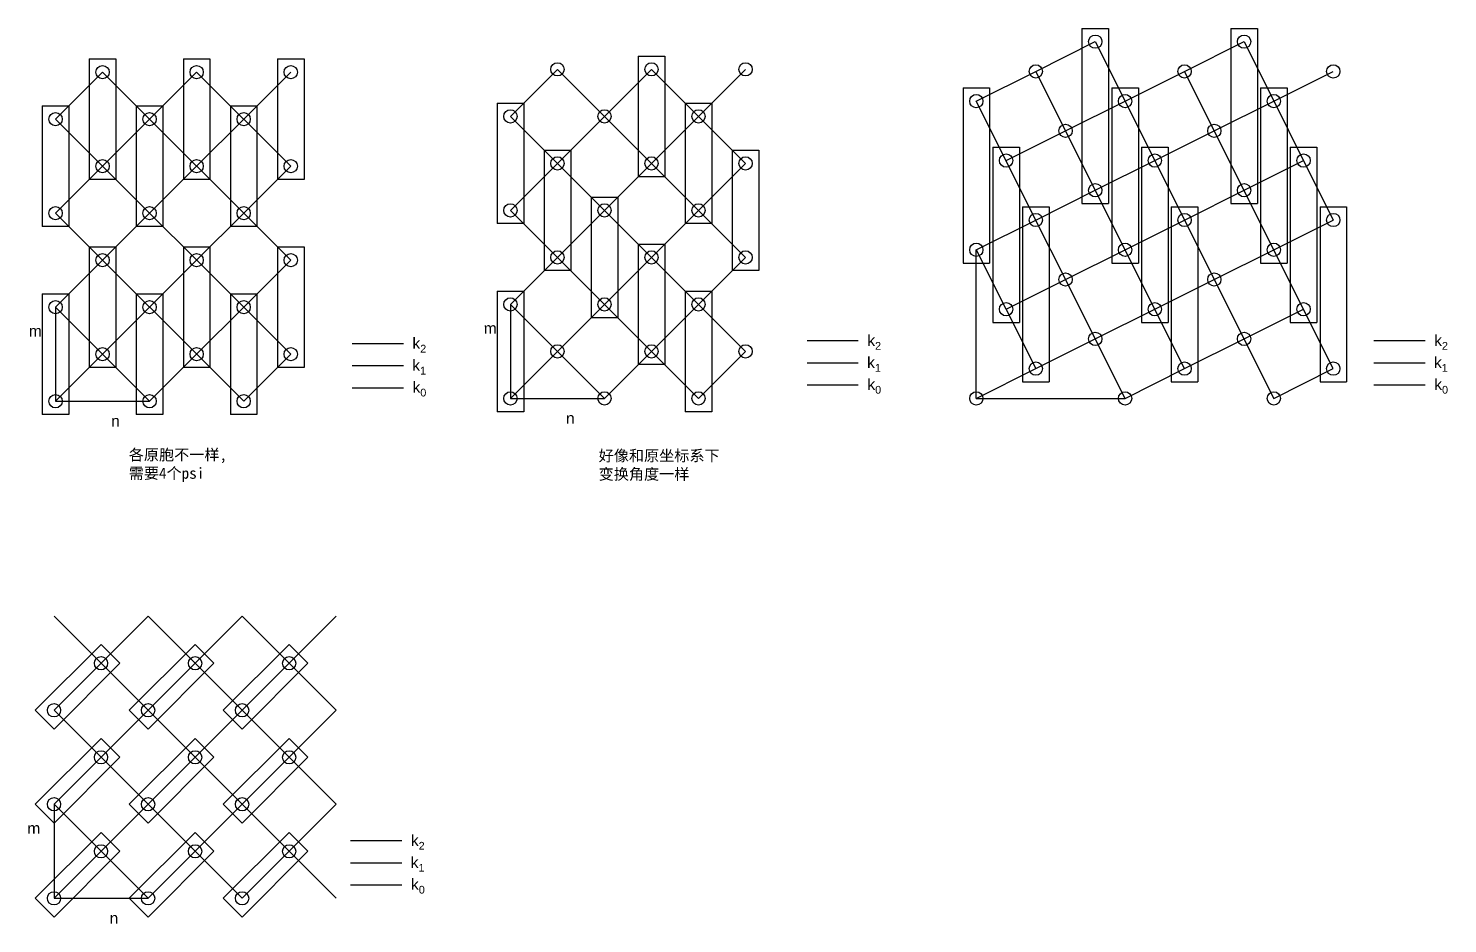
# Model space of a CAD drawing. Header units: millimetres. Extents: x 939 to 21029, y -693 to 9787.
# Drawn here: x 938.6 to 1258.7, y 2095.7 to 2297.7 of the extents above; entities that cross this region are included whole.
import ezdxf

# ---------------------------------------------------------------- set-up
doc = ezdxf.new("R2010")
doc.units = ezdxf.units.MM
for name, color, linetype, lineweight in [('橘黄色', 30, 'Continuous', 30), ('浅蓝色', 141, 'Continuous', 30), ('灰色', 9, 'Continuous', 30), ('红色', 1, 'Continuous', 30), ('蓝色', 160, 'Continuous', 30), ('黄色', 41, 'Continuous', 30), ('黑白', 7, 'Continuous', 30)]:
    doc.layers.add(name, color=color, linetype=linetype, lineweight=lineweight)
doc.styles.get("Standard").update_dxf_attribs({"font": 'arial.ttf'})

msp = doc.modelspace()

# ---------------------------------------------------------------- linework, layer by layer
at = {"layer": '橘黄色'}
for p, q in [((1068.54, 2277.84), (1079.14, 2288.45)), ((965.97, 2277.2), (976.58, 2287.81)), ((1152.39, 2281.28), (1165.81, 2287.99)), ((1185.93, 2281.28), (1199.35, 2287.99)), ((1219.47, 2281.28), (1232.89, 2287.99)), ((976.58, 2266.6), (987.18, 2277.2)), ((1079.14, 2267.23), (1089.75, 2277.84)), ((1159.1, 2267.87), (1172.52, 2274.57)), ((1192.64, 2267.87), (1206.06, 2274.57)), ((944.76, 2255.99), (955.36, 2266.6)), ((987.18, 2255.99), (997.79, 2266.6)), ((1047.32, 2256.63), (1057.93, 2267.23)), ((1089.75, 2256.63), (1100.36, 2267.23)), ((1165.81, 2254.45), (1179.22, 2261.16)), ((1199.35, 2254.45), (1212.76, 2261.16)), ((1057.93, 2246.02), (1068.54, 2256.63)), ((955.36, 2245.38), (965.97, 2255.99)), ((1172.52, 2241.03), (1185.93, 2247.74)), ((1206.06, 2241.03), (1219.47, 2247.74)), ((965.97, 2234.78), (976.58, 2245.38)), ((1068.54, 2235.41), (1079.14, 2246.02)), ((976.58, 2224.17), (987.18, 2234.78)), ((1079.14, 2224.81), (1089.75, 2235.41)), ((1179.22, 2227.62), (1192.64, 2234.32)), ((1212.76, 2227.62), (1226.18, 2234.32)), ((1047.32, 2214.2), (1057.93, 2224.81)), ((1089.75, 2214.2), (1100.36, 2224.81)), ((944.76, 2213.56), (955.36, 2224.17)), ((987.18, 2213.56), (997.79, 2224.17)), ((1011.65, 2221.6), (1023.19, 2221.6)), ((1114.22, 2222.24), (1125.76, 2222.24)), ((1242.04, 2222.24), (1253.58, 2222.24)), ((1152.39, 2214.2), (1165.81, 2220.91)), ((1185.93, 2214.2), (1199.35, 2220.91)), ((1219.47, 2214.2), (1232.89, 2220.91)), ((944.41, 2143.81), (955.01, 2154.42)), ((965.62, 2143.81), (976.23, 2154.42)), ((986.83, 2143.81), (997.44, 2154.42)), ((944.41, 2122.6), (955.01, 2133.2)), ((965.62, 2122.6), (976.23, 2133.2)), ((986.83, 2122.6), (997.44, 2133.2)), ((944.41, 2101.38), (955.01, 2111.99)), ((965.62, 2101.38), (976.23, 2111.99)), ((986.83, 2101.38), (997.44, 2111.99)), ((1011.3, 2109.42), (1022.84, 2109.42))]:
    msp.add_line(p, q, dxfattribs=at)
at = {"layer": '浅蓝色'}
for p, q in [((1165.81, 2287.99), (1179.22, 2294.7)), ((1199.35, 2287.99), (1212.76, 2294.7)), ((1047.32, 2277.84), (1057.93, 2288.45)), ((1089.75, 2277.84), (1100.36, 2288.45)), ((944.76, 2277.2), (955.36, 2287.81)), ((987.18, 2277.2), (997.79, 2287.81)), ((1172.52, 2274.57), (1185.93, 2281.28)), ((1206.06, 2274.57), (1219.47, 2281.28)), ((955.36, 2266.6), (965.97, 2277.2)), ((1057.93, 2267.23), (1068.54, 2277.84)), ((965.97, 2255.99), (976.58, 2266.6)), ((1068.54, 2256.63), (1079.14, 2267.23)), ((1179.22, 2261.16), (1192.64, 2267.87)), ((1212.76, 2261.16), (1226.18, 2267.87)), ((1079.14, 2246.02), (1089.75, 2256.63)), ((976.58, 2245.38), (987.18, 2255.99)), ((1152.39, 2247.74), (1165.81, 2254.45)), ((1185.93, 2247.74), (1199.35, 2254.45)), ((1219.47, 2247.74), (1232.89, 2254.45)), ((944.76, 2234.78), (955.36, 2245.38)), ((987.18, 2234.78), (997.79, 2245.38)), ((1047.32, 2235.41), (1057.93, 2246.02)), ((1089.75, 2235.41), (1100.36, 2246.02)), ((1159.1, 2234.32), (1172.52, 2241.03)), ((1192.64, 2234.32), (1206.06, 2241.03)), ((955.36, 2224.17), (965.97, 2234.78)), ((1057.93, 2224.81), (1068.54, 2235.41)), ((1165.81, 2220.91), (1179.22, 2227.62)), ((1199.35, 2220.91), (1212.76, 2227.62)), ((1011.65, 2226.6), (1023.19, 2226.6)), ((1068.54, 2214.2), (1079.14, 2224.81)), ((1114.22, 2227.24), (1125.76, 2227.24)), ((1242.04, 2227.24), (1253.58, 2227.24)), ((965.97, 2213.56), (976.58, 2224.17)), ((955.01, 2154.42), (965.62, 2165.02)), ((976.23, 2154.42), (986.83, 2165.02)), ((997.44, 2154.42), (1008.05, 2165.02)), ((955.01, 2133.2), (965.62, 2143.81)), ((976.23, 2133.2), (986.83, 2143.81)), ((997.44, 2133.2), (1008.05, 2143.81)), ((955.01, 2111.99), (965.62, 2122.6)), ((976.23, 2111.99), (986.83, 2122.6)), ((997.44, 2111.99), (1008.05, 2122.6)), ((1011.3, 2114.42), (1022.84, 2114.42))]:
    msp.add_line(p, q, dxfattribs=at)
at = {"layer": '灰色'}
for p, q in [((1179.22, 2294.7), (1219.47, 2214.2)), ((1212.76, 2294.7), (1232.89, 2254.45)), ((1057.93, 2288.45), (1100.36, 2246.02)), ((1079.14, 2288.45), (1100.36, 2267.23)), ((955.36, 2287.81), (997.79, 2245.38)), ((976.58, 2287.81), (997.79, 2266.6)), ((1199.35, 2220.91), (1165.81, 2287.99)), ((1232.89, 2220.91), (1199.35, 2287.99)), ((1185.93, 2214.2), (1152.39, 2281.28)), ((944.76, 2277.2), (997.79, 2224.17)), ((1047.32, 2277.84), (1100.36, 2224.81)), ((1047.32, 2256.63), (1089.75, 2214.2)), ((944.76, 2255.99), (987.18, 2213.56)), ((1152.39, 2247.74), (1165.81, 2220.91)), ((944.76, 2234.78), (965.97, 2213.56)), ((1047.32, 2235.41), (1068.54, 2214.2)), ((1011.65, 2216.6), (1023.19, 2216.6)), ((1114.22, 2217.24), (1125.76, 2217.24)), ((1242.04, 2217.24), (1253.58, 2217.24)), ((944.41, 2165.02), (955.01, 2154.42)), ((965.62, 2165.02), (976.23, 2154.42)), ((986.83, 2165.02), (997.44, 2154.42)), ((955.01, 2154.42), (997.44, 2111.99)), ((976.23, 2154.42), (997.44, 2133.2)), ((997.44, 2154.42), (1008.05, 2143.81)), ((944.41, 2143.81), (986.83, 2101.38)), ((997.44, 2133.2), (1008.05, 2122.6)), ((944.41, 2122.6), (965.62, 2101.38)), ((997.44, 2111.99), (1008.05, 2101.38)), ((1011.3, 2104.42), (1022.84, 2104.42))]:
    msp.add_line(p, q, dxfattribs=at)
at = {"layer": '蓝色'}
for centre in [(1179.22, 2294.7), (1212.76, 2294.7), (955.36, 2287.81), (976.58, 2287.81), (997.79, 2287.81), (1057.93, 2288.45), (1079.14, 2288.45), (1100.36, 2288.45), (1165.81, 2287.99), (1199.35, 2287.99), (1232.89, 2287.99), (1152.39, 2281.28), (1185.93, 2281.28), (1219.47, 2281.28), (944.76, 2277.2), (965.97, 2277.2), (987.18, 2277.2), (1047.32, 2277.84), (1068.54, 2277.84), (1089.75, 2277.84), (1172.52, 2274.57), (1206.06, 2274.57), (1159.1, 2267.87), (1192.64, 2267.87), (1226.18, 2267.87), (955.36, 2266.6), (976.58, 2266.6), (997.79, 2266.6), (1057.93, 2267.23), (1079.14, 2267.23), (1100.36, 2267.23), (1179.22, 2261.16), (1212.76, 2261.16), (944.76, 2255.99), (965.97, 2255.99), (987.18, 2255.99), (1047.32, 2256.63), (1068.54, 2256.63), (1089.75, 2256.63), (1165.81, 2254.45), (1199.35, 2254.45), (1232.89, 2254.45), (955.36, 2245.38), (976.58, 2245.38), (997.79, 2245.38), (1057.93, 2246.02), (1079.14, 2246.02), (1100.36, 2246.02), (1152.39, 2247.74), (1185.93, 2247.74), (1219.47, 2247.74), (1172.52, 2241.03), (1206.06, 2241.03), (944.76, 2234.78), (965.97, 2234.78), (987.18, 2234.78), (1047.32, 2235.41), (1068.54, 2235.41), (1089.75, 2235.41), (1159.1, 2234.32), (1192.64, 2234.32), (1226.18, 2234.32), (1179.22, 2227.62), (1212.76, 2227.62), (955.36, 2224.17), (976.58, 2224.17), (997.79, 2224.17), (1057.93, 2224.81), (1079.14, 2224.81), (1100.36, 2224.81), (1165.81, 2220.91), (1199.35, 2220.91), (1232.89, 2220.91), (944.76, 2213.56), (965.97, 2213.56), (987.18, 2213.56), (1047.32, 2214.2), (1068.54, 2214.2), (1089.75, 2214.2), (1152.39, 2214.2), (1185.93, 2214.2), (1219.47, 2214.2), (955.01, 2154.42), (976.23, 2154.42), (997.44, 2154.42), (944.41, 2143.81), (965.62, 2143.81), (986.83, 2143.81), (955.01, 2133.2), (976.23, 2133.2), (997.44, 2133.2), (944.41, 2122.6), (965.62, 2122.6), (986.83, 2122.6), (955.01, 2111.99), (976.23, 2111.99), (997.44, 2111.99), (944.41, 2101.38), (965.62, 2101.38), (986.83, 2101.38)]:
    msp.add_circle(centre, 1.5, dxfattribs=at)
at = {"layer": '黄色'}
for p, q in [((1176.22, 2297.7), (1176.22, 2258.16)), ((1176.22, 2297.7), (1182.22, 2297.7)), ((1182.22, 2297.7), (1182.22, 2258.16)), ((1209.76, 2297.7), (1209.76, 2258.16)), ((1209.76, 2297.7), (1215.76, 2297.7)), ((1215.76, 2297.7), (1215.76, 2258.16)), ((1076.14, 2291.45), (1076.14, 2264.23)), ((1076.14, 2291.45), (1082.14, 2291.45)), ((1082.14, 2291.45), (1082.14, 2264.23)), ((952.36, 2290.81), (952.36, 2263.6)), ((952.36, 2290.81), (958.36, 2290.81)), ((958.36, 2290.81), (958.36, 2263.6)), ((973.58, 2290.81), (973.58, 2263.6)), ((973.58, 2290.81), (979.58, 2290.81)), ((979.58, 2290.81), (979.58, 2263.6)), ((994.79, 2290.81), (994.79, 2263.6)), ((994.79, 2290.81), (1000.79, 2290.81)), ((1000.79, 2290.81), (1000.79, 2263.6)), ((1149.39, 2284.28), (1149.39, 2244.74)), ((1149.39, 2284.28), (1155.39, 2284.28)), ((1155.39, 2284.28), (1155.39, 2244.74)), ((1182.93, 2284.28), (1182.93, 2244.74)), ((1182.93, 2284.28), (1188.93, 2284.28)), ((1188.93, 2284.28), (1188.93, 2244.74)), ((1216.47, 2284.28), (1216.47, 2244.74)), ((1216.47, 2284.28), (1222.47, 2284.28)), ((1222.47, 2284.28), (1222.47, 2244.74)), ((941.76, 2280.2), (941.76, 2252.99)), ((941.76, 2280.2), (947.76, 2280.2)), ((947.76, 2280.2), (947.76, 2252.99)), ((962.97, 2280.2), (962.97, 2252.99)), ((962.97, 2280.2), (968.97, 2280.2)), ((968.97, 2280.2), (968.97, 2252.99)), ((984.18, 2280.2), (984.18, 2252.99)), ((984.18, 2280.2), (990.18, 2280.2)), ((990.18, 2280.2), (990.18, 2252.99)), ((1044.32, 2280.84), (1044.32, 2253.63)), ((1044.32, 2280.84), (1050.32, 2280.84)), ((1050.32, 2280.84), (1050.32, 2253.63)), ((1086.75, 2280.84), (1086.75, 2253.63)), ((1086.75, 2280.84), (1092.75, 2280.84)), ((1092.75, 2280.84), (1092.75, 2253.63)), ((1054.93, 2270.23), (1054.93, 2243.02)), ((1054.93, 2270.23), (1060.93, 2270.23)), ((1060.93, 2270.23), (1060.93, 2243.02)), ((1097.36, 2270.23), (1097.36, 2243.02)), ((1097.36, 2270.23), (1103.36, 2270.23)), ((1103.36, 2270.23), (1103.36, 2243.02)), ((1156.1, 2270.87), (1156.1, 2231.32)), ((1156.1, 2270.87), (1162.1, 2270.87)), ((1162.1, 2270.87), (1162.1, 2231.32)), ((1189.64, 2270.87), (1189.64, 2231.32)), ((1189.64, 2270.87), (1195.64, 2270.87)), ((1195.64, 2270.87), (1195.64, 2231.32)), ((1223.18, 2270.87), (1223.18, 2231.32)), ((1223.18, 2270.87), (1229.18, 2270.87)), ((1229.18, 2270.87), (1229.18, 2231.32)), ((958.36, 2263.6), (952.36, 2263.6)), ((979.58, 2263.6), (973.58, 2263.6)), ((1000.79, 2263.6), (994.79, 2263.6)), ((1082.14, 2264.23), (1076.14, 2264.23)), ((1065.54, 2259.63), (1065.54, 2232.41)), ((1065.54, 2259.63), (1071.54, 2259.63)), ((1071.54, 2259.63), (1071.54, 2232.41)), ((1162.81, 2257.45), (1162.81, 2217.91)), ((1162.81, 2257.45), (1168.81, 2257.45)), ((1168.81, 2257.45), (1168.81, 2217.91)), ((1176.22, 2258.16), (1182.22, 2258.16)), ((1196.35, 2257.45), (1196.35, 2217.91)), ((1196.35, 2257.45), (1202.35, 2257.45)), ((1202.35, 2257.45), (1202.35, 2217.91)), ((1209.76, 2258.16), (1215.76, 2258.16)), ((1229.89, 2257.45), (1229.89, 2217.91)), ((1229.89, 2257.45), (1235.89, 2257.45)), ((1235.89, 2257.45), (1235.89, 2217.91)), ((1050.32, 2253.63), (1044.32, 2253.63)), ((1092.75, 2253.63), (1086.75, 2253.63)), ((947.76, 2252.99), (941.76, 2252.99)), ((968.97, 2252.99), (962.97, 2252.99)), ((990.18, 2252.99), (984.18, 2252.99)), ((952.36, 2248.38), (952.36, 2221.17)), ((952.36, 2248.38), (958.36, 2248.38)), ((958.36, 2248.38), (958.36, 2221.17)), ((973.58, 2248.38), (973.58, 2221.17)), ((973.58, 2248.38), (979.58, 2248.38)), ((979.58, 2248.38), (979.58, 2221.17)), ((994.79, 2248.38), (994.79, 2221.17)), ((994.79, 2248.38), (1000.79, 2248.38)), ((1000.79, 2248.38), (1000.79, 2221.17)), ((1076.14, 2249.02), (1076.14, 2221.81)), ((1076.14, 2249.02), (1082.14, 2249.02)), ((1082.14, 2249.02), (1082.14, 2221.81)), ((1152.39, 2214.2), (1152.39, 2247.74)), ((1149.39, 2244.74), (1155.39, 2244.74)), ((1182.93, 2244.74), (1188.93, 2244.74)), ((1216.47, 2244.74), (1222.47, 2244.74)), ((1060.93, 2243.02), (1054.93, 2243.02)), ((1103.36, 2243.02), (1097.36, 2243.02)), ((941.76, 2237.78), (941.76, 2210.56)), ((941.76, 2237.78), (947.76, 2237.78)), ((947.76, 2237.78), (947.76, 2210.56)), ((962.97, 2237.78), (962.97, 2210.56)), ((962.97, 2237.78), (968.97, 2237.78)), ((968.97, 2237.78), (968.97, 2210.56)), ((984.18, 2237.78), (984.18, 2210.56)), ((984.18, 2237.78), (990.18, 2237.78)), ((990.18, 2237.78), (990.18, 2210.56)), ((1044.32, 2238.41), (1044.32, 2211.2)), ((1044.32, 2238.41), (1050.32, 2238.41)), ((1050.32, 2238.41), (1050.32, 2211.2)), ((1086.75, 2238.41), (1086.75, 2211.2)), ((1086.75, 2238.41), (1092.75, 2238.41)), ((1092.75, 2238.41), (1092.75, 2211.2)), ((944.76, 2234.78), (944.76, 2213.56)), ((1047.32, 2235.41), (1047.32, 2214.2)), ((1071.54, 2232.41), (1065.54, 2232.41)), ((1156.1, 2231.32), (1162.1, 2231.32)), ((1189.64, 2231.32), (1195.64, 2231.32)), ((1223.18, 2231.32), (1229.18, 2231.32)), ((958.36, 2221.17), (952.36, 2221.17)), ((979.58, 2221.17), (973.58, 2221.17)), ((1000.79, 2221.17), (994.79, 2221.17)), ((1082.14, 2221.81), (1076.14, 2221.81)), ((1162.81, 2217.91), (1168.81, 2217.91)), ((1196.35, 2217.91), (1202.35, 2217.91)), ((1229.89, 2217.91), (1235.89, 2217.91)), ((944.76, 2213.56), (965.97, 2213.56)), ((1047.32, 2214.2), (1068.54, 2214.2)), ((1152.39, 2214.2), (1185.93, 2214.2)), ((947.76, 2210.56), (941.76, 2210.56)), ((968.97, 2210.56), (962.97, 2210.56)), ((990.18, 2210.56), (984.18, 2210.56)), ((1050.32, 2211.2), (1044.32, 2211.2)), ((1092.75, 2211.2), (1086.75, 2211.2)), ((940.17, 2143.81), (955.01, 2158.66)), ((955.01, 2158.66), (959.26, 2154.42)), ((961.38, 2143.81), (976.23, 2158.66)), ((976.23, 2158.66), (980.47, 2154.42)), ((982.59, 2143.81), (997.44, 2158.66)), ((997.44, 2158.66), (1001.68, 2154.42)), ((944.41, 2139.57), (959.26, 2154.42)), ((965.62, 2139.57), (980.47, 2154.42)), ((986.83, 2139.57), (1001.68, 2154.42)), ((940.17, 2143.81), (944.41, 2139.57)), ((961.38, 2143.81), (965.62, 2139.57)), ((982.59, 2143.81), (986.83, 2139.57)), ((940.17, 2122.6), (955.01, 2137.44)), ((955.01, 2137.44), (959.26, 2133.2)), ((961.38, 2122.6), (976.23, 2137.44)), ((976.23, 2137.44), (980.47, 2133.2)), ((982.59, 2122.6), (997.44, 2137.44)), ((997.44, 2137.44), (1001.68, 2133.2)), ((944.41, 2118.35), (959.26, 2133.2)), ((965.62, 2118.35), (980.47, 2133.2)), ((986.83, 2118.35), (1001.68, 2133.2)), ((940.17, 2122.6), (944.41, 2118.35)), ((944.41, 2122.6), (944.41, 2101.38)), ((961.38, 2122.6), (965.62, 2118.35)), ((982.59, 2122.6), (986.83, 2118.35)), ((940.17, 2101.38), (955.01, 2116.23)), ((955.01, 2116.23), (959.26, 2111.99)), ((961.38, 2101.38), (976.23, 2116.23)), ((976.23, 2116.23), (980.47, 2111.99)), ((982.59, 2101.38), (997.44, 2116.23)), ((997.44, 2116.23), (1001.68, 2111.99)), ((944.41, 2097.14), (959.26, 2111.99)), ((965.62, 2097.14), (980.47, 2111.99)), ((986.83, 2097.14), (1001.68, 2111.99)), ((940.17, 2101.38), (944.41, 2097.14)), ((944.41, 2101.38), (965.62, 2101.38)), ((961.38, 2101.38), (965.62, 2097.14)), ((982.59, 2101.38), (986.83, 2097.14))]:
    msp.add_line(p, q, dxfattribs=at)

# ---------------------------------------------------------------- texts
at = {"layer": '橘黄色', "char_height": 2.5, "attachment_point": 1}
for insert in [(1025.2, 2222.93), (1127.76, 2223.57), (1255.59, 2223.57), (1024.85, 2110.75)]:
    msp.add_mtext_dynamic_manual_height_columns('\\A1;k{\\H0.7x;\\S^ 1;}', width=8.7654, gutter_width=12.5, heights=[0], dxfattribs=dict(at, insert=insert))
at = {"layer": '浅蓝色', "char_height": 2.5, "attachment_point": 1}
for insert in [(1025.24, 2227.89), (1127.81, 2228.53), (1255.63, 2228.53), (1024.89, 2115.71)]:
    msp.add_mtext_dynamic_manual_height_columns('\\A1;k{\\H0.7x;\\S^ 2;}', width=8.7654, gutter_width=12.5, heights=[0], dxfattribs=dict(at, insert=insert))
at = {"layer": '灰色', "char_height": 2.5, "attachment_point": 1}
for insert in [(1025.26, 2217.98), (1127.83, 2218.62), (1255.66, 2218.62), (1024.92, 2105.8)]:
    msp.add_mtext_dynamic_manual_height_columns('\\A1;k{\\H0.7x;\\S^ 0;}', width=8.7654, gutter_width=12.5, heights=[0], dxfattribs=dict(at, insert=insert))
at = {"layer": '红色', "insert": (1067.23, 2202.53), "char_height": 2.5, "attachment_point": 1}
msp.add_mtext_dynamic_manual_height_columns('{\\fSimSun|b0|i0|c134|p2;好像和原坐标系下变换角度一样}', width=27.7764, gutter_width=12.5, heights=[0], dxfattribs=at)
at = {"layer": '黄色', "char_height": 2.5, "attachment_point": 1}
for s, insert in [('m', (1041.32, 2231.28)), ('m', (938.75, 2230.64)), ('n', (957.3, 2210.35)), ('n', (1059.87, 2210.99)), ('m', (938.4, 2118.46)), ('n', (956.96, 2098.17))]:
    msp.add_mtext_dynamic_manual_height_columns(s, width=7.8888, gutter_width=12.5, heights=[0], dxfattribs=dict(at, insert=insert))
at = {"layer": '黑白', "insert": (961.27, 2202.73), "char_height": 2.5, "attachment_point": 1}
msp.add_mtext_dynamic_manual_height_columns('{\\fSimSun|b0|i0|c134|p2;各原胞不一样,需要4个psi}', width=24.5889, gutter_width=12.5, heights=[0], dxfattribs=at)

doc.saveas('drawing.dxf')
